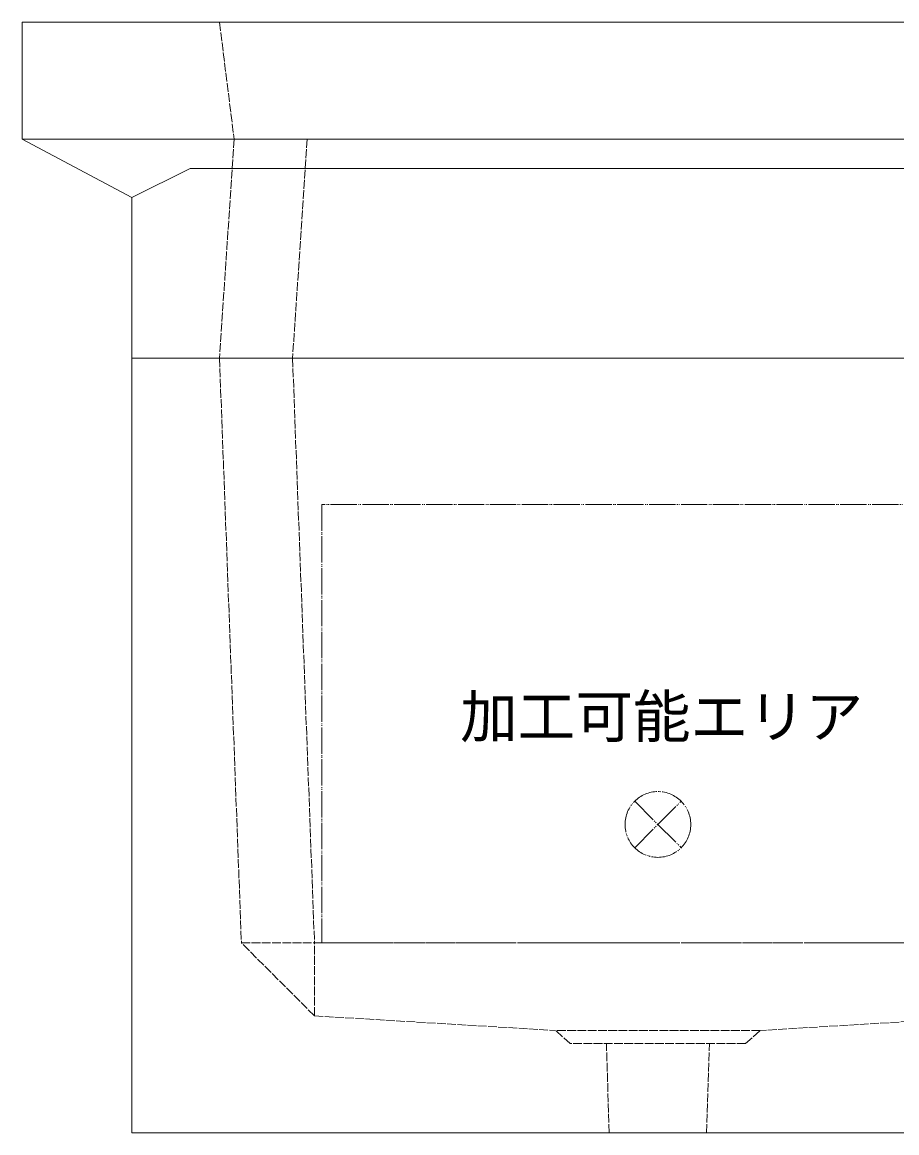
# Model space of a CAD drawing. Units: millimetres, scale not verified. Extents: x -2228 to 2228, y -1575 to 1575.
# Drawn here: x -458 to 141, y -935 to -175 of the extents above; entities that cross this region are included whole.
import ezdxf
from ezdxf.enums import TextEntityAlignment as Align

# ---------------------------------------------------------------- set-up
doc = ezdxf.new("R2010")
doc.units = ezdxf.units.MM
doc.header["$LTSCALE"] = 10
doc.linetypes.add('LONG_DASHED1', pattern=[7, 6, -1])
doc.linetypes.add('LONG_DOUBLE_CHAIN', pattern=[21.8, 18, -1, 0.6, -0.6, 0.6, -1])
doc.layers.add('0-7_D-STR', color=7, linetype='LONG_DASHED1', lineweight=9)
doc.layers.add('0-9_D-STR-STR5', color=1, linetype='LONG_DOUBLE_CHAIN', lineweight=9)
doc.styles.add('ＭＳ ゴシック', font='')
doc.styles.get('ＭＳ ゴシック').set_extended_font_data('MS Gothic')

# ---------------------------------------------------------------- blocks, each defined once
blk = doc.blocks.new('A$C6FC61387')
at = {"layer": '0-7_D-STR', "linetype": 'Continuous'}
for p, q in [((-4350, 2300), (4350, 2300)), ((-4350, 1500), (-4350, 2300)), ((-4350, 1500), (4350, 1500)), ((-3600, 1100), (-4350, 1500)), ((-3600, 1100), (-3200, 1300)), ((-3200, 1300), (3200, 1300)), ((-3600, 0), (-3600, 1100)), ((-3600, 0), (3600, 0))]:
    blk.add_line(p, q, dxfattribs=at)
at = {"layer": '0-7_D-STR'}
for p, q in [((-3000, 2300), (-2900, 1500)), ((-2900, 1500), (-3000, 0)), ((-2400, 1500), (-2500, 0))]:
    blk.add_line(p, q, dxfattribs=at)
blk = doc.blocks.new('A$C2CAF1EE5')
at = {"layer": '0-7_D-STR', "linetype": 'Continuous'}
for p, q in [((-3600, -5300), (-3600, 0)), ((-3600, 0), (3600, 0)), ((3600, -5300), (3600, 0)), ((-3600, -5300), (3600, -5300))]:
    blk.add_line(p, q, dxfattribs=at)
at = {"layer": '0-7_D-STR'}
for p, q in [((-3000, 0), (-2850, -4000)), ((-2500, 0), (-2350, -4000)), ((2500, 0), (2350, -4000)), ((3000, 0), (2850, -4000)), ((-2350, -4500), (-2850, -4000)), ((-2850, -4000), (2850, -4000)), ((-2350, -4500), (-2350, -4000)), ((2350, -4500), (2850, -4000)), ((2350, -4500), (2350, -4000)), ((-2350, -4500), (-700, -4600)), ((2350, -4500), (700, -4600)), ((700, -4600), (-700, -4600)), ((-600, -4690), (-700, -4600)), ((600, -4690), (700, -4600)), ((600, -4690), (-600, -4690)), ((-333, -5300), (-352.5, -4690)), ((333, -5300), (352.5, -4690))]:
    blk.add_line(p, q, dxfattribs=at)
at = {"layer": '0-9_D-STR-STR5'}
for p, q in [((2300, -1000), (2300, -4000)), ((2300, -4000), (-2300, -4000))]:
    blk.add_line(p, q, dxfattribs=at)
blk.add_lwpolyline([(2300, -1000), (-2300, -1000), (-2300, -4000)], dxfattribs=at)
blk = doc.blocks.new('A$C1C640AAB')
at = {"layer": '0-9_D-STR-STR5'}
for p, q in [((-159.1, -159.1), (159.1, 159.1)), ((-159.1, 159.1), (159.1, -159.1))]:
    blk.add_line(p, q, dxfattribs=at)
blk.add_circle((0, 0), 225, dxfattribs=at)
blk = doc.blocks.new('A$C40817d21')
at = {"layer": '0-7_D-STR'}
blk.add_blockref('A$C2CAF1EE5', (0, 0), dxfattribs=at)
at = {"layer": '0-9_D-STR-STR5'}
blk.add_blockref('A$C1C640AAB', (0, -3190), dxfattribs=at)

msp = doc.modelspace()

# ---------------------------------------------------------------- block references
at = {"layer": '0-7_D-STR', "xscale": 0.1, "yscale": 0.1}
for name in ['A$C6FC61387', 'A$C40817d21']:
    msp.add_blockref(name, (-22.5, -405), dxfattribs=at)

# ---------------------------------------------------------------- texts
at = {"layer": '0-9_D-STR-STR5', "style": 'ＭＳ ゴシック'}
msp.add_text('加工可能エリア', height=28.89, dxfattribs=at).set_placement((-157.84, -673.23), align=Align.BOTTOM_LEFT)

doc.saveas('drawing.dxf')
